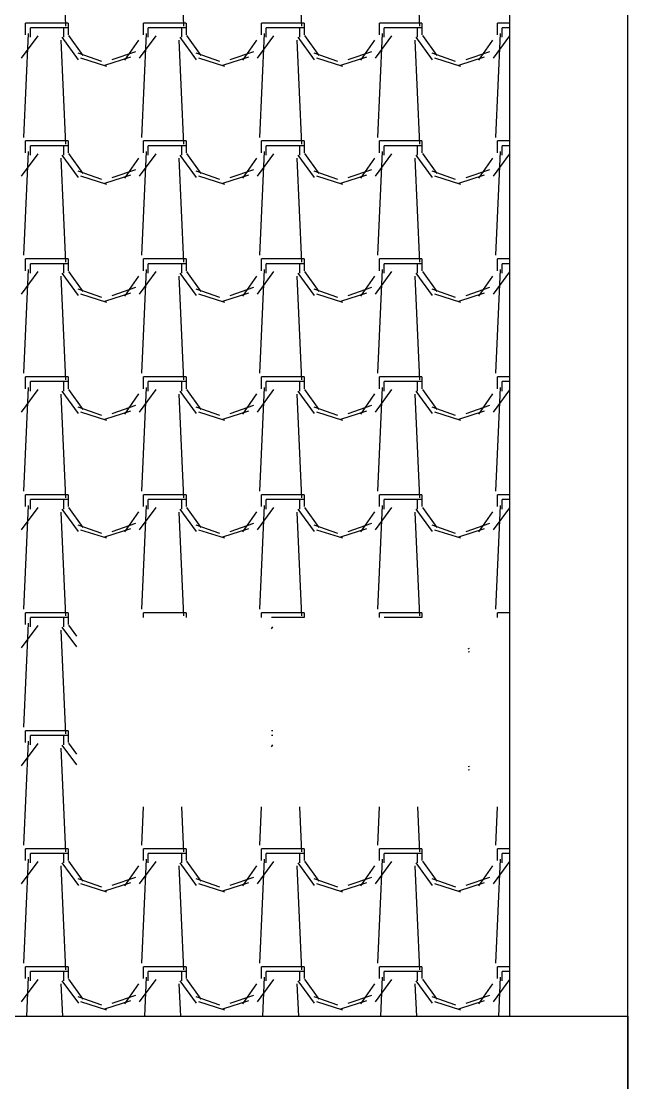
# Model space of a CAD drawing. Header units: millimetres. Extents: x 3923 to 4007, y 744 to 863.
# Drawn here: x 3939.781 to 3941.093, y 846.507 to 848.803 of the extents above; entities that cross this region are included whole.
import ezdxf

# ---------------------------------------------------------------- set-up
doc = ezdxf.new("R2010")
doc.units = ezdxf.units.MM
doc.layers.add('-HIDRO', color=8, linetype='Continuous')

msp = doc.modelspace()

# ---------------------------------------------------------------- linework, layer by layer
at = {"layer": '-HIDRO'}
for p, q in [((3940.838, 846.6512), (3940.838, 854.816)), ((3941.0931, 842.3136), (3941.0931, 854.816))]:
    msp.add_line(p, q, dxfattribs=at)
at = {"layer": '-HIDRO', "linetype": 'Continuous'}
for p, q in [((3939.8672, 849.0172), (3939.8774, 848.7926)), ((3940.1224, 849.0172), (3940.1326, 848.7926)), ((3940.3775, 849.0172), (3940.3877, 848.7926)), ((3940.6327, 849.0172), (3940.6429, 848.7926)), ((3939.8725, 848.7993), (3939.7908, 848.7993)), ((3939.7908, 848.7738), (3939.7908, 848.7993)), ((3939.8827, 848.7993), (3939.8725, 848.7993)), ((3939.8827, 848.7993), (3939.8827, 848.7738)), ((3940.1276, 848.7993), (3940.046, 848.7993)), ((3940.046, 848.7738), (3940.046, 848.7993)), ((3940.1378, 848.7993), (3940.1276, 848.7993)), ((3940.1378, 848.7993), (3940.1378, 848.7738)), ((3940.3828, 848.7993), (3940.3011, 848.7993)), ((3940.3011, 848.7738), (3940.3011, 848.7993)), ((3940.393, 848.7993), (3940.3828, 848.7993)), ((3940.393, 848.7993), (3940.393, 848.7738)), ((3940.6379, 848.7993), (3940.5563, 848.7993)), ((3940.5563, 848.7738), (3940.5563, 848.7993)), ((3940.6481, 848.7993), (3940.6379, 848.7993)), ((3940.6481, 848.7993), (3940.6481, 848.7738)), ((3940.838, 848.7993), (3940.8114, 848.7993)), ((3940.8114, 848.7738), (3940.8114, 848.7993)), ((3939.7966, 848.7766), (3939.7864, 848.5521)), ((3939.8725, 848.7891), (3939.801, 848.7891)), ((3939.801, 848.7687), (3939.801, 848.7891)), ((3939.8725, 848.7891), (3939.8725, 848.7687)), ((3939.8827, 848.7891), (3939.8725, 848.7891)), ((3939.8838, 848.7723), (3939.9144, 848.7289)), ((3940.0518, 848.7766), (3940.0416, 848.5521)), ((3940.1276, 848.7891), (3940.0562, 848.7891)), ((3940.0562, 848.7687), (3940.0562, 848.7891)), ((3940.1276, 848.7891), (3940.1276, 848.7687)), ((3940.1378, 848.7891), (3940.1276, 848.7891)), ((3940.139, 848.7723), (3940.1696, 848.7289)), ((3940.307, 848.7766), (3940.2967, 848.5521)), ((3940.3828, 848.7891), (3940.3113, 848.7891)), ((3940.3113, 848.7687), (3940.3113, 848.7891)), ((3940.3828, 848.7891), (3940.3828, 848.7687)), ((3940.393, 848.7891), (3940.3828, 848.7891)), ((3940.3941, 848.7723), (3940.4247, 848.7289)), ((3940.5621, 848.7766), (3940.5519, 848.5521)), ((3940.6379, 848.7891), (3940.5665, 848.7891)), ((3940.5665, 848.7687), (3940.5665, 848.7891)), ((3940.6379, 848.7891), (3940.6379, 848.7687)), ((3940.6481, 848.7891), (3940.6379, 848.7891)), ((3940.6493, 848.7723), (3940.6799, 848.7289)), ((3940.8173, 848.7766), (3940.8071, 848.5521)), ((3940.838, 848.7891), (3940.8216, 848.7891)), ((3940.8216, 848.7687), (3940.8216, 848.7891)), ((3939.7819, 848.7234), (3939.8177, 848.7719)), ((3939.8672, 848.762), (3939.8774, 848.5375)), ((3939.8691, 848.7685), (3939.9048, 848.72)), ((3940.0052, 848.719), (3940.0358, 848.7624)), ((3940.0371, 848.7234), (3940.0728, 848.7719)), ((3940.1224, 848.762), (3940.1326, 848.5375)), ((3940.1243, 848.7685), (3940.16, 848.72)), ((3940.2604, 848.719), (3940.291, 848.7624)), ((3940.2922, 848.7234), (3940.328, 848.7719)), ((3940.3775, 848.762), (3940.3877, 848.5375)), ((3940.3794, 848.7685), (3940.4151, 848.72)), ((3940.5155, 848.719), (3940.5461, 848.7624)), ((3940.5474, 848.7234), (3940.5831, 848.7719)), ((3940.6327, 848.762), (3940.6429, 848.5375)), ((3940.6346, 848.7685), (3940.6703, 848.72)), ((3940.7707, 848.719), (3940.8013, 848.7624)), ((3940.8025, 848.7234), (3940.838, 848.7715)), ((3939.9037, 848.7347), (3939.9547, 848.7168)), ((3939.962, 848.7083), (3940.0182, 848.7262)), ((3939.9781, 848.7202), (3940.0291, 848.7381)), ((3940.1588, 848.7347), (3940.2098, 848.7168)), ((3940.2172, 848.7083), (3940.2733, 848.7262)), ((3940.2332, 848.7202), (3940.2842, 848.7381)), ((3940.414, 848.7347), (3940.465, 848.7168)), ((3940.4723, 848.7083), (3940.5285, 848.7262)), ((3940.4884, 848.7202), (3940.5394, 848.7381)), ((3940.6691, 848.7347), (3940.7201, 848.7168)), ((3940.7275, 848.7083), (3940.7836, 848.7262)), ((3940.7435, 848.7202), (3940.7945, 848.7381)), ((3939.9096, 848.7239), (3939.9658, 848.7061)), ((3940.1648, 848.7239), (3940.2209, 848.7061)), ((3940.4199, 848.7239), (3940.4761, 848.7061)), ((3940.6751, 848.7239), (3940.7312, 848.7061)), ((3939.8725, 848.5442), (3939.7908, 848.5442)), ((3939.7908, 848.5187), (3939.7908, 848.5442)), ((3939.8827, 848.5442), (3939.8725, 848.5442)), ((3939.8827, 848.5442), (3939.8827, 848.5187)), ((3940.1276, 848.5442), (3940.046, 848.5442)), ((3940.046, 848.5187), (3940.046, 848.5442)), ((3940.1378, 848.5442), (3940.1276, 848.5442)), ((3940.1378, 848.5442), (3940.1378, 848.5187)), ((3940.3828, 848.5442), (3940.3011, 848.5442)), ((3940.3011, 848.5187), (3940.3011, 848.5442)), ((3940.393, 848.5442), (3940.3828, 848.5442)), ((3940.393, 848.5442), (3940.393, 848.5187)), ((3940.6379, 848.5442), (3940.5563, 848.5442)), ((3940.5563, 848.5187), (3940.5563, 848.5442)), ((3940.6481, 848.5442), (3940.6379, 848.5442)), ((3940.6481, 848.5442), (3940.6481, 848.5187)), ((3940.838, 848.5442), (3940.8114, 848.5442)), ((3940.8114, 848.5187), (3940.8114, 848.5442)), ((3939.7966, 848.5215), (3939.7864, 848.2969)), ((3939.8725, 848.534), (3939.801, 848.534)), ((3939.801, 848.5136), (3939.801, 848.534)), ((3939.8725, 848.534), (3939.8725, 848.5136)), ((3939.8827, 848.534), (3939.8725, 848.534)), ((3940.0518, 848.5215), (3940.0416, 848.2969)), ((3940.1276, 848.534), (3940.0562, 848.534)), ((3940.0562, 848.5136), (3940.0562, 848.534)), ((3940.1276, 848.534), (3940.1276, 848.5136)), ((3940.1378, 848.534), (3940.1276, 848.534)), ((3940.307, 848.5215), (3940.2967, 848.2969)), ((3940.3828, 848.534), (3940.3113, 848.534)), ((3940.3113, 848.5136), (3940.3113, 848.534)), ((3940.3828, 848.534), (3940.3828, 848.5136)), ((3940.393, 848.534), (3940.3828, 848.534)), ((3940.5621, 848.5215), (3940.5519, 848.2969)), ((3940.6379, 848.534), (3940.5665, 848.534)), ((3940.5665, 848.5136), (3940.5665, 848.534)), ((3940.6379, 848.534), (3940.6379, 848.5136)), ((3940.6481, 848.534), (3940.6379, 848.534)), ((3940.8173, 848.5215), (3940.8071, 848.2969)), ((3940.838, 848.534), (3940.8216, 848.534)), ((3940.8216, 848.5136), (3940.8216, 848.534)), ((3939.7819, 848.4682), (3939.8177, 848.5167)), ((3939.8672, 848.5069), (3939.8774, 848.2823)), ((3939.8691, 848.5134), (3939.9048, 848.4649)), ((3939.8838, 848.5172), (3939.9144, 848.4738)), ((3940.0052, 848.4639), (3940.0358, 848.5073)), ((3940.0371, 848.4682), (3940.0728, 848.5167)), ((3940.1224, 848.5069), (3940.1326, 848.2823)), ((3940.1243, 848.5134), (3940.16, 848.4649)), ((3940.139, 848.5172), (3940.1696, 848.4738)), ((3940.2604, 848.4639), (3940.291, 848.5073)), ((3940.2922, 848.4682), (3940.328, 848.5167)), ((3940.3775, 848.5069), (3940.3877, 848.2823)), ((3940.3794, 848.5134), (3940.4151, 848.4649)), ((3940.3941, 848.5172), (3940.4247, 848.4738)), ((3940.5155, 848.4639), (3940.5461, 848.5073)), ((3940.5474, 848.4682), (3940.5831, 848.5167)), ((3940.6327, 848.5069), (3940.6429, 848.2823)), ((3940.6346, 848.5134), (3940.6703, 848.4649)), ((3940.6493, 848.5172), (3940.6799, 848.4738)), ((3940.7707, 848.4639), (3940.8013, 848.5073)), ((3940.8025, 848.4682), (3940.838, 848.5164)), ((3939.9037, 848.4795), (3939.9547, 848.4617)), ((3939.978, 848.465), (3940.0291, 848.4829)), ((3940.1588, 848.4795), (3940.2098, 848.4617)), ((3940.2332, 848.465), (3940.2842, 848.4829)), ((3940.414, 848.4795), (3940.465, 848.4617)), ((3940.4883, 848.465), (3940.5394, 848.4829)), ((3940.6691, 848.4795), (3940.7201, 848.4617)), ((3940.7435, 848.465), (3940.7945, 848.4829)), ((3939.9096, 848.4688), (3939.9658, 848.4509)), ((3939.962, 848.4532), (3940.0182, 848.471)), ((3940.1648, 848.4688), (3940.2209, 848.4509)), ((3940.2172, 848.4532), (3940.2733, 848.471)), ((3940.4199, 848.4688), (3940.4761, 848.4509)), ((3940.4723, 848.4532), (3940.5285, 848.471)), ((3940.6751, 848.4688), (3940.7312, 848.4509)), ((3940.7275, 848.4532), (3940.7836, 848.471)), ((3939.8725, 848.289), (3939.7908, 848.289)), ((3939.7908, 848.2635), (3939.7908, 848.289)), ((3939.8725, 848.2788), (3939.801, 848.2788)), ((3939.801, 848.2584), (3939.801, 848.2788)), ((3939.8827, 848.289), (3939.8725, 848.289)), ((3939.8725, 848.2788), (3939.8725, 848.2584)), ((3939.8827, 848.2788), (3939.8725, 848.2788)), ((3939.8827, 848.289), (3939.8827, 848.2635)), ((3940.1276, 848.289), (3940.046, 848.289)), ((3940.046, 848.2635), (3940.046, 848.289)), ((3940.1276, 848.2788), (3940.0562, 848.2788)), ((3940.0562, 848.2584), (3940.0562, 848.2788)), ((3940.1378, 848.289), (3940.1276, 848.289)), ((3940.1276, 848.2788), (3940.1276, 848.2584)), ((3940.1378, 848.2788), (3940.1276, 848.2788)), ((3940.1378, 848.289), (3940.1378, 848.2635)), ((3940.3828, 848.289), (3940.3011, 848.289)), ((3940.3011, 848.2635), (3940.3011, 848.289)), ((3940.3828, 848.2788), (3940.3113, 848.2788)), ((3940.3113, 848.2584), (3940.3113, 848.2788)), ((3940.393, 848.289), (3940.3828, 848.289)), ((3940.3828, 848.2788), (3940.3828, 848.2584)), ((3940.393, 848.2788), (3940.3828, 848.2788)), ((3940.393, 848.289), (3940.393, 848.2635)), ((3940.6379, 848.289), (3940.5563, 848.289)), ((3940.5563, 848.2635), (3940.5563, 848.289)), ((3940.6379, 848.2788), (3940.5665, 848.2788)), ((3940.5665, 848.2584), (3940.5665, 848.2788)), ((3940.6481, 848.289), (3940.6379, 848.289)), ((3940.6379, 848.2788), (3940.6379, 848.2584)), ((3940.6481, 848.2788), (3940.6379, 848.2788)), ((3940.6481, 848.289), (3940.6481, 848.2635)), ((3940.838, 848.289), (3940.8114, 848.289)), ((3940.8114, 848.2635), (3940.8114, 848.289)), ((3940.838, 848.2788), (3940.8216, 848.2788)), ((3940.8216, 848.2584), (3940.8216, 848.2788)), ((3939.7819, 848.2131), (3939.8177, 848.2616)), ((3939.7966, 848.2663), (3939.7864, 848.0418)), ((3939.8672, 848.2517), (3939.8774, 848.0272)), ((3939.8691, 848.2582), (3939.9048, 848.2097)), ((3939.8838, 848.262), (3939.9144, 848.2186)), ((3940.0052, 848.2087), (3940.0358, 848.2521)), ((3940.0371, 848.2131), (3940.0728, 848.2616)), ((3940.0518, 848.2663), (3940.0416, 848.0418)), ((3940.1224, 848.2517), (3940.1326, 848.0272)), ((3940.1243, 848.2582), (3940.16, 848.2097)), ((3940.139, 848.262), (3940.1696, 848.2186)), ((3940.2604, 848.2087), (3940.291, 848.2521)), ((3940.2922, 848.2131), (3940.328, 848.2616)), ((3940.307, 848.2663), (3940.2967, 848.0418)), ((3940.3775, 848.2517), (3940.3877, 848.0272)), ((3940.3794, 848.2582), (3940.4151, 848.2097)), ((3940.3941, 848.262), (3940.4247, 848.2186)), ((3940.5155, 848.2087), (3940.5461, 848.2521)), ((3940.5474, 848.2131), (3940.5831, 848.2616)), ((3940.5621, 848.2663), (3940.5519, 848.0418)), ((3940.6327, 848.2517), (3940.6429, 848.0272)), ((3940.6346, 848.2582), (3940.6703, 848.2097)), ((3940.6493, 848.262), (3940.6799, 848.2186)), ((3940.7707, 848.2087), (3940.8013, 848.2521)), ((3940.8025, 848.2131), (3940.838, 848.2612)), ((3940.8173, 848.2663), (3940.8071, 848.0418)), ((3939.9037, 848.2244), (3939.9547, 848.2065)), ((3939.978, 848.2099), (3940.0291, 848.2278)), ((3940.1588, 848.2244), (3940.2098, 848.2065)), ((3940.2332, 848.2099), (3940.2842, 848.2278)), ((3940.414, 848.2244), (3940.465, 848.2065)), ((3940.4883, 848.2099), (3940.5394, 848.2278)), ((3940.6691, 848.2244), (3940.7201, 848.2065)), ((3940.7435, 848.2099), (3940.7945, 848.2278)), ((3939.9096, 848.2136), (3939.9658, 848.1958)), ((3939.962, 848.198), (3940.0182, 848.2159)), ((3940.1648, 848.2136), (3940.2209, 848.1958)), ((3940.2172, 848.198), (3940.2733, 848.2159)), ((3940.4199, 848.2136), (3940.4761, 848.1958)), ((3940.4723, 848.198), (3940.5285, 848.2159)), ((3940.6751, 848.2136), (3940.7312, 848.1958)), ((3940.7275, 848.198), (3940.7836, 848.2159)), ((3939.8725, 848.0339), (3939.7908, 848.0339)), ((3939.7908, 848.0084), (3939.7908, 848.0339)), ((3939.8725, 848.0237), (3939.801, 848.0237)), ((3939.801, 848.0033), (3939.801, 848.0237)), ((3939.8827, 848.0339), (3939.8725, 848.0339)), ((3939.8725, 848.0237), (3939.8725, 848.0033)), ((3939.8827, 848.0237), (3939.8725, 848.0237)), ((3939.8827, 848.0339), (3939.8827, 848.0084)), ((3940.1276, 848.0339), (3940.046, 848.0339)), ((3940.046, 848.0084), (3940.046, 848.0339)), ((3940.1276, 848.0237), (3940.0562, 848.0237)), ((3940.0562, 848.0033), (3940.0562, 848.0237)), ((3940.1378, 848.0339), (3940.1276, 848.0339)), ((3940.1276, 848.0237), (3940.1276, 848.0033)), ((3940.1378, 848.0237), (3940.1276, 848.0237)), ((3940.1378, 848.0339), (3940.1378, 848.0084)), ((3940.3828, 848.0339), (3940.3011, 848.0339)), ((3940.3011, 848.0084), (3940.3011, 848.0339)), ((3940.3828, 848.0237), (3940.3113, 848.0237)), ((3940.3113, 848.0033), (3940.3113, 848.0237)), ((3940.393, 848.0339), (3940.3828, 848.0339)), ((3940.3828, 848.0237), (3940.3828, 848.0033)), ((3940.393, 848.0237), (3940.3828, 848.0237)), ((3940.393, 848.0339), (3940.393, 848.0084)), ((3940.6379, 848.0339), (3940.5563, 848.0339)), ((3940.5563, 848.0084), (3940.5563, 848.0339)), ((3940.6379, 848.0237), (3940.5665, 848.0237)), ((3940.5665, 848.0033), (3940.5665, 848.0237)), ((3940.6481, 848.0339), (3940.6379, 848.0339)), ((3940.6379, 848.0237), (3940.6379, 848.0033)), ((3940.6481, 848.0237), (3940.6379, 848.0237)), ((3940.6481, 848.0339), (3940.6481, 848.0084)), ((3940.838, 848.0339), (3940.8114, 848.0339)), ((3940.8114, 848.0084), (3940.8114, 848.0339)), ((3940.838, 848.0237), (3940.8216, 848.0237)), ((3940.8216, 848.0033), (3940.8216, 848.0237)), ((3939.7819, 847.9579), (3939.8177, 848.0064)), ((3939.7966, 848.0112), (3939.7864, 847.7866)), ((3939.8672, 847.9966), (3939.8774, 847.772)), ((3939.8691, 848.0031), (3939.9048, 847.9546)), ((3939.8838, 848.0069), (3939.9144, 847.9635)), ((3940.0052, 847.9536), (3940.0358, 847.997)), ((3940.0371, 847.9579), (3940.0728, 848.0064)), ((3940.0518, 848.0112), (3940.0416, 847.7866)), ((3940.1224, 847.9966), (3940.1326, 847.772)), ((3940.1243, 848.0031), (3940.16, 847.9546)), ((3940.139, 848.0069), (3940.1696, 847.9635)), ((3940.2604, 847.9536), (3940.291, 847.997)), ((3940.2922, 847.9579), (3940.328, 848.0064)), ((3940.307, 848.0112), (3940.2967, 847.7866)), ((3940.3775, 847.9966), (3940.3877, 847.772)), ((3940.3794, 848.0031), (3940.4151, 847.9546)), ((3940.3941, 848.0069), (3940.4247, 847.9635)), ((3940.5155, 847.9536), (3940.5461, 847.997)), ((3940.5474, 847.9579), (3940.5831, 848.0064)), ((3940.5621, 848.0112), (3940.5519, 847.7866)), ((3940.6327, 847.9966), (3940.6429, 847.772)), ((3940.6346, 848.0031), (3940.6703, 847.9546)), ((3940.6493, 848.0069), (3940.6799, 847.9635)), ((3940.7707, 847.9536), (3940.8013, 847.997)), ((3940.8025, 847.9579), (3940.838, 848.0061)), ((3940.8173, 848.0112), (3940.8071, 847.7866)), ((3939.9037, 847.9692), (3939.9547, 847.9514)), ((3939.978, 847.9547), (3940.0291, 847.9726)), ((3940.1588, 847.9692), (3940.2098, 847.9514)), ((3940.2332, 847.9547), (3940.2842, 847.9726)), ((3940.414, 847.9692), (3940.465, 847.9514)), ((3940.4883, 847.9547), (3940.5394, 847.9726)), ((3940.6691, 847.9692), (3940.7201, 847.9514)), ((3940.7435, 847.9547), (3940.7945, 847.9726)), ((3939.9096, 847.9585), (3939.9658, 847.9406)), ((3939.962, 847.9428), (3940.0182, 847.9607)), ((3940.1648, 847.9585), (3940.2209, 847.9406)), ((3940.2172, 847.9428), (3940.2733, 847.9607)), ((3940.4199, 847.9585), (3940.4761, 847.9406)), ((3940.4723, 847.9428), (3940.5285, 847.9607)), ((3940.6751, 847.9585), (3940.7312, 847.9406)), ((3940.7275, 847.9428), (3940.7836, 847.9607)), ((3939.8725, 847.7787), (3939.7908, 847.7787)), ((3939.7908, 847.7532), (3939.7908, 847.7787)), ((3939.8725, 847.7685), (3939.801, 847.7685)), ((3939.801, 847.7481), (3939.801, 847.7685)), ((3939.8827, 847.7787), (3939.8725, 847.7787)), ((3939.8725, 847.7685), (3939.8725, 847.7481)), ((3939.8827, 847.7685), (3939.8725, 847.7685)), ((3939.8827, 847.7787), (3939.8827, 847.7532)), ((3940.1276, 847.7787), (3940.046, 847.7787)), ((3940.046, 847.7532), (3940.046, 847.7787)), ((3940.1276, 847.7685), (3940.0562, 847.7685)), ((3940.0562, 847.7481), (3940.0562, 847.7685)), ((3940.1378, 847.7787), (3940.1276, 847.7787)), ((3940.1276, 847.7685), (3940.1276, 847.7481)), ((3940.1378, 847.7685), (3940.1276, 847.7685)), ((3940.1378, 847.7787), (3940.1378, 847.7532)), ((3940.3828, 847.7787), (3940.3011, 847.7787)), ((3940.3011, 847.7532), (3940.3011, 847.7787)), ((3940.3828, 847.7685), (3940.3113, 847.7685)), ((3940.3113, 847.7481), (3940.3113, 847.7685)), ((3940.393, 847.7787), (3940.3828, 847.7787)), ((3940.3828, 847.7685), (3940.3828, 847.7481)), ((3940.393, 847.7685), (3940.3828, 847.7685)), ((3940.393, 847.7787), (3940.393, 847.7532)), ((3940.6379, 847.7787), (3940.5563, 847.7787)), ((3940.5563, 847.7532), (3940.5563, 847.7787)), ((3940.6379, 847.7685), (3940.5665, 847.7685)), ((3940.5665, 847.7481), (3940.5665, 847.7685)), ((3940.6481, 847.7787), (3940.6379, 847.7787)), ((3940.6379, 847.7685), (3940.6379, 847.7481)), ((3940.6481, 847.7685), (3940.6379, 847.7685)), ((3940.6481, 847.7787), (3940.6481, 847.7532)), ((3940.838, 847.7787), (3940.8114, 847.7787)), ((3940.8114, 847.7532), (3940.8114, 847.7787)), ((3940.838, 847.7685), (3940.8216, 847.7685)), ((3940.8216, 847.7481), (3940.8216, 847.7685)), ((3939.7819, 847.7028), (3939.8177, 847.7513)), ((3939.7966, 847.756), (3939.7864, 847.5315)), ((3939.8672, 847.7414), (3939.8774, 847.5169)), ((3939.8691, 847.7479), (3939.9048, 847.6994)), ((3939.8838, 847.7517), (3939.9144, 847.7084)), ((3940.0052, 847.6984), (3940.0358, 847.7418)), ((3940.0371, 847.7028), (3940.0728, 847.7513)), ((3940.0518, 847.756), (3940.0416, 847.5315)), ((3940.1224, 847.7414), (3940.1326, 847.5169)), ((3940.1243, 847.7479), (3940.16, 847.6994)), ((3940.139, 847.7517), (3940.1696, 847.7083)), ((3940.2604, 847.6984), (3940.291, 847.7418)), ((3940.2922, 847.7028), (3940.328, 847.7513)), ((3940.307, 847.756), (3940.2967, 847.5315)), ((3940.3775, 847.7414), (3940.3877, 847.5169)), ((3940.3794, 847.7479), (3940.4151, 847.6994)), ((3940.3941, 847.7517), (3940.4247, 847.7083)), ((3940.5155, 847.6984), (3940.5461, 847.7418)), ((3940.5474, 847.7028), (3940.5831, 847.7513)), ((3940.5621, 847.756), (3940.5519, 847.5315)), ((3940.6327, 847.7414), (3940.6429, 847.5169)), ((3940.6346, 847.7479), (3940.6703, 847.6994)), ((3940.6493, 847.7517), (3940.6799, 847.7083)), ((3940.7707, 847.6984), (3940.8013, 847.7418)), ((3940.8025, 847.7028), (3940.838, 847.7509)), ((3940.8173, 847.756), (3940.8071, 847.5315)), ((3939.978, 847.6996), (3940.0291, 847.7174)), ((3940.2332, 847.6996), (3940.2842, 847.7174)), ((3940.4883, 847.6996), (3940.5394, 847.7174)), ((3940.7435, 847.6996), (3940.7945, 847.7174)), ((3939.9037, 847.7141), (3939.9547, 847.6962)), ((3939.9096, 847.7033), (3939.9658, 847.6855)), ((3939.962, 847.6877), (3940.0182, 847.7056)), ((3940.1588, 847.7141), (3940.2098, 847.6962)), ((3940.1648, 847.7033), (3940.2209, 847.6855)), ((3940.2172, 847.6877), (3940.2733, 847.7056)), ((3940.414, 847.7141), (3940.465, 847.6962)), ((3940.4199, 847.7033), (3940.4761, 847.6855)), ((3940.4723, 847.6877), (3940.5285, 847.7056)), ((3940.6691, 847.7141), (3940.7201, 847.6962)), ((3940.6751, 847.7033), (3940.7312, 847.6855)), ((3940.7275, 847.6877), (3940.7836, 847.7056)), ((3939.8725, 847.5236), (3939.7908, 847.5236)), ((3939.7908, 847.4981), (3939.7908, 847.5236)), ((3939.8725, 847.5134), (3939.801, 847.5134)), ((3939.801, 847.493), (3939.801, 847.5134)), ((3939.8827, 847.5236), (3939.8725, 847.5236)), ((3939.8725, 847.5134), (3939.8725, 847.493)), ((3939.8827, 847.5134), (3939.8725, 847.5134)), ((3939.8827, 847.5236), (3939.8827, 847.4981)), ((3940.1276, 847.5236), (3940.046, 847.5236)), ((3940.046, 847.5134), (3940.046, 847.5236)), ((3940.1378, 847.5236), (3940.1276, 847.5236)), ((3940.1378, 847.5236), (3940.1378, 847.5134)), ((3940.3828, 847.5236), (3940.3011, 847.5236)), ((3940.3011, 847.5134), (3940.3011, 847.5236)), ((3940.3828, 847.5134), (3940.3226, 847.5134)), ((3940.393, 847.5236), (3940.3828, 847.5236)), ((3940.3828, 847.5134), (3940.3828, 847.5133)), ((3940.393, 847.5134), (3940.3828, 847.5134)), ((3940.393, 847.5236), (3940.393, 847.5133)), ((3940.6379, 847.5236), (3940.5563, 847.5236)), ((3940.5563, 847.5133), (3940.5563, 847.5236)), ((3940.6379, 847.5134), (3940.5665, 847.5134)), ((3940.5665, 847.5133), (3940.5665, 847.5134)), ((3940.6481, 847.5236), (3940.6379, 847.5236)), ((3940.6379, 847.5134), (3940.6379, 847.5133)), ((3940.6481, 847.5134), (3940.6379, 847.5134)), ((3940.6481, 847.5236), (3940.6481, 847.5133)), ((3940.838, 847.5236), (3940.8114, 847.5236)), ((3940.8114, 847.5134), (3940.8114, 847.5236)), ((3939.7819, 847.4476), (3939.8177, 847.4961)), ((3939.7966, 847.5009), (3939.7864, 847.2763)), ((3939.8672, 847.4863), (3939.8774, 847.2617)), ((3939.8691, 847.4928), (3939.9006, 847.4501)), ((3939.8838, 847.4966), (3939.9006, 847.4728)), ((3940.3226, 847.4888), (3940.3258, 847.4932)), ((3940.7478, 847.4459), (3940.7511, 847.4471)), ((3940.7478, 847.439), (3940.7511, 847.4401)), ((3939.8725, 847.2684), (3939.7908, 847.2684)), ((3939.7908, 847.2429), (3939.7908, 847.2684)), ((3939.8725, 847.2582), (3939.801, 847.2582)), ((3939.801, 847.2378), (3939.801, 847.2582)), ((3939.8827, 847.2684), (3939.8725, 847.2684)), ((3939.8725, 847.2582), (3939.8725, 847.2378)), ((3939.8827, 847.2582), (3939.8725, 847.2582)), ((3939.8827, 847.2684), (3939.8827, 847.2429)), ((3940.3258, 847.2684), (3940.3226, 847.2684)), ((3940.3258, 847.2582), (3940.3226, 847.2582)), ((3939.7819, 847.1925), (3939.8177, 847.241)), ((3939.7966, 847.2457), (3939.7864, 847.0212)), ((3939.8691, 847.2376), (3939.9006, 847.1949)), ((3939.8838, 847.2414), (3939.9006, 847.2176)), ((3940.3226, 847.2336), (3940.3258, 847.2381)), ((3939.8672, 847.2311), (3939.8774, 847.0066)), ((3940.7478, 847.1908), (3940.7511, 847.1919)), ((3940.7478, 847.1839), (3940.7511, 847.1849)), ((3940.0453, 847.1038), (3940.0416, 847.0212)), ((3940.1282, 847.1038), (3940.1326, 847.0066)), ((3940.3005, 847.1038), (3940.2967, 847.0212)), ((3940.3833, 847.1037), (3940.3877, 847.0066)), ((3940.5556, 847.1037), (3940.5519, 847.0212)), ((3940.6385, 847.1037), (3940.6429, 847.0066)), ((3940.8108, 847.1038), (3940.8071, 847.0212)), ((3939.8725, 847.0133), (3939.7908, 847.0133)), ((3939.7908, 846.9878), (3939.7908, 847.0133)), ((3939.8827, 847.0133), (3939.8725, 847.0133)), ((3939.8827, 847.0133), (3939.8827, 846.9878)), ((3940.1276, 847.0133), (3940.046, 847.0133)), ((3940.046, 846.9878), (3940.046, 847.0133)), ((3940.1378, 847.0133), (3940.1276, 847.0133)), ((3940.1378, 847.0133), (3940.1378, 846.9878)), ((3940.3828, 847.0133), (3940.3011, 847.0133)), ((3940.3011, 846.9878), (3940.3011, 847.0133)), ((3940.393, 847.0133), (3940.3828, 847.0133)), ((3940.393, 847.0133), (3940.393, 846.9878)), ((3940.6379, 847.0133), (3940.5563, 847.0133)), ((3940.5563, 846.9878), (3940.5563, 847.0133)), ((3940.6481, 847.0133), (3940.6379, 847.0133)), ((3940.6481, 847.0133), (3940.6481, 846.9878)), ((3940.838, 847.0133), (3940.8114, 847.0133)), ((3940.8114, 846.9878), (3940.8114, 847.0133)), ((3939.7819, 846.9373), (3939.8177, 846.9858)), ((3939.7966, 846.9906), (3939.7864, 846.766)), ((3939.8725, 847.0031), (3939.801, 847.0031)), ((3939.801, 846.9827), (3939.801, 847.0031)), ((3939.8691, 846.9825), (3939.9049, 846.934)), ((3939.8725, 847.0031), (3939.8725, 846.9827)), ((3939.8827, 847.0031), (3939.8725, 847.0031)), ((3939.8838, 846.9863), (3939.9144, 846.9429)), ((3940.0371, 846.9373), (3940.0728, 846.9858)), ((3940.0518, 846.9906), (3940.0416, 846.766)), ((3940.1276, 847.0031), (3940.0562, 847.0031)), ((3940.0562, 846.9827), (3940.0562, 847.0031)), ((3940.1243, 846.9825), (3940.16, 846.934)), ((3940.1276, 847.0031), (3940.1276, 846.9827)), ((3940.1378, 847.0031), (3940.1276, 847.0031)), ((3940.1389, 846.9863), (3940.1696, 846.9429)), ((3940.2922, 846.9373), (3940.328, 846.9858)), ((3940.307, 846.9906), (3940.2967, 846.766)), ((3940.3828, 847.0031), (3940.3113, 847.0031)), ((3940.3113, 846.9827), (3940.3113, 847.0031)), ((3940.3794, 846.9825), (3940.4151, 846.934)), ((3940.3828, 847.0031), (3940.3828, 846.9827)), ((3940.393, 847.0031), (3940.3828, 847.0031)), ((3940.3941, 846.9863), (3940.4247, 846.9429)), ((3940.5474, 846.9373), (3940.5831, 846.9858)), ((3940.5621, 846.9906), (3940.5519, 846.766)), ((3940.6379, 847.0031), (3940.5665, 847.0031)), ((3940.5665, 846.9827), (3940.5665, 847.0031)), ((3940.6346, 846.9825), (3940.6703, 846.934)), ((3940.6379, 847.0031), (3940.6379, 846.9827)), ((3940.6481, 847.0031), (3940.6379, 847.0031)), ((3940.6493, 846.9863), (3940.6799, 846.9429)), ((3940.8025, 846.9373), (3940.838, 846.9855)), ((3940.8173, 846.9906), (3940.8071, 846.766)), ((3940.838, 847.0031), (3940.8216, 847.0031)), ((3940.8216, 846.9827), (3940.8216, 847.0031)), ((3939.8672, 846.976), (3939.8774, 846.7514)), ((3940.0052, 846.933), (3940.0358, 846.9764)), ((3940.1224, 846.976), (3940.1326, 846.7514)), ((3940.2604, 846.933), (3940.291, 846.9764)), ((3940.3775, 846.976), (3940.3877, 846.7514)), ((3940.5155, 846.933), (3940.5461, 846.9764)), ((3940.6327, 846.976), (3940.6429, 846.7514)), ((3940.7707, 846.933), (3940.8013, 846.9764)), ((3939.9037, 846.9486), (3939.9547, 846.9308)), ((3939.9096, 846.9379), (3939.9658, 846.92)), ((3939.962, 846.9222), (3940.0182, 846.9401)), ((3939.978, 846.9341), (3940.0291, 846.952)), ((3940.1588, 846.9486), (3940.2099, 846.9308)), ((3940.1648, 846.9379), (3940.2209, 846.92)), ((3940.2172, 846.9222), (3940.2733, 846.9401)), ((3940.2332, 846.9341), (3940.2842, 846.952)), ((3940.414, 846.9486), (3940.465, 846.9308)), ((3940.4199, 846.9379), (3940.4761, 846.92)), ((3940.4723, 846.9222), (3940.5285, 846.9401)), ((3940.4883, 846.9341), (3940.5394, 846.952)), ((3940.6691, 846.9486), (3940.7202, 846.9308)), ((3940.6751, 846.9379), (3940.7312, 846.92)), ((3940.7275, 846.9222), (3940.7836, 846.9401)), ((3940.7435, 846.9341), (3940.7945, 846.952)), ((3939.8725, 846.7581), (3939.7908, 846.7581)), ((3939.7908, 846.7326), (3939.7908, 846.7581)), ((3939.8827, 846.7581), (3939.8725, 846.7581)), ((3939.8827, 846.7581), (3939.8827, 846.7326)), ((3940.1276, 846.7581), (3940.046, 846.7581)), ((3940.046, 846.7326), (3940.046, 846.7581)), ((3940.1378, 846.7581), (3940.1276, 846.7581)), ((3940.1378, 846.7581), (3940.1378, 846.7326)), ((3940.3828, 846.7581), (3940.3011, 846.7581)), ((3940.3011, 846.7326), (3940.3011, 846.7581)), ((3940.393, 846.7581), (3940.3828, 846.7581)), ((3940.393, 846.7581), (3940.393, 846.7326)), ((3940.6379, 846.7581), (3940.5563, 846.7581)), ((3940.5563, 846.7326), (3940.5563, 846.7581)), ((3940.6481, 846.7581), (3940.6379, 846.7581)), ((3940.6481, 846.7581), (3940.6481, 846.7326)), ((3940.838, 846.7581), (3940.8114, 846.7581)), ((3940.8114, 846.7326), (3940.8114, 846.7581)), ((3939.7819, 846.6822), (3939.8177, 846.7307)), ((3939.7966, 846.7354), (3939.7928, 846.6512)), ((3939.8725, 846.7479), (3939.801, 846.7479)), ((3939.801, 846.7275), (3939.801, 846.7479)), ((3939.8725, 846.7479), (3939.8725, 846.7275)), ((3939.8827, 846.7479), (3939.8725, 846.7479)), ((3939.8838, 846.7311), (3939.9144, 846.6878)), ((3940.0371, 846.6822), (3940.0728, 846.7307)), ((3940.0518, 846.7354), (3940.048, 846.6512)), ((3940.1276, 846.7479), (3940.0562, 846.7479)), ((3940.0562, 846.7275), (3940.0562, 846.7479)), ((3940.1276, 846.7479), (3940.1276, 846.7275)), ((3940.1378, 846.7479), (3940.1276, 846.7479)), ((3940.1389, 846.7311), (3940.1696, 846.6878)), ((3940.2922, 846.6822), (3940.3279, 846.7307)), ((3940.307, 846.7354), (3940.3031, 846.6512)), ((3940.3828, 846.7479), (3940.3113, 846.7479)), ((3940.3113, 846.7275), (3940.3113, 846.7479)), ((3940.3828, 846.7479), (3940.3828, 846.7275)), ((3940.393, 846.7479), (3940.3828, 846.7479)), ((3940.3941, 846.7311), (3940.4247, 846.6878)), ((3940.5474, 846.6822), (3940.5831, 846.7307)), ((3940.5621, 846.7354), (3940.5583, 846.6512)), ((3940.6379, 846.7479), (3940.5665, 846.7479)), ((3940.5665, 846.7275), (3940.5665, 846.7479)), ((3940.6379, 846.7479), (3940.6379, 846.7275)), ((3940.6481, 846.7479), (3940.6379, 846.7479)), ((3940.6493, 846.7311), (3940.6799, 846.6878)), ((3940.8025, 846.6822), (3940.838, 846.7303)), ((3940.8173, 846.7354), (3940.8134, 846.6512)), ((3940.838, 846.7479), (3940.8216, 846.7479)), ((3940.8216, 846.7275), (3940.8216, 846.7479)), ((3939.8672, 846.7208), (3939.8704, 846.6512)), ((3939.8691, 846.7273), (3939.9049, 846.6788)), ((3940.0052, 846.6778), (3940.0358, 846.7212)), ((3940.1224, 846.7208), (3940.1256, 846.6512)), ((3940.1243, 846.7273), (3940.16, 846.6788)), ((3940.2604, 846.6778), (3940.291, 846.7212)), ((3940.3775, 846.7208), (3940.3807, 846.6512)), ((3940.3794, 846.7273), (3940.4151, 846.6788)), ((3940.5155, 846.6778), (3940.5461, 846.7212)), ((3940.6327, 846.7208), (3940.6359, 846.6512)), ((3940.6346, 846.7273), (3940.6703, 846.6788)), ((3940.7707, 846.6778), (3940.8013, 846.7212)), ((3939.9037, 846.6935), (3939.9547, 846.6756)), ((3939.9096, 846.6827), (3939.9658, 846.6649)), ((3939.962, 846.6671), (3940.0182, 846.685)), ((3939.978, 846.679), (3940.0291, 846.6968)), ((3940.1588, 846.6935), (3940.2099, 846.6756)), ((3940.1648, 846.6827), (3940.2209, 846.6649)), ((3940.2172, 846.6671), (3940.2733, 846.685)), ((3940.2332, 846.679), (3940.2842, 846.6968)), ((3940.414, 846.6935), (3940.465, 846.6756)), ((3940.4199, 846.6827), (3940.4761, 846.6649)), ((3940.4723, 846.6671), (3940.5285, 846.685)), ((3940.4883, 846.679), (3940.5394, 846.6968)), ((3940.6691, 846.6935), (3940.7202, 846.6756)), ((3940.6751, 846.6827), (3940.7312, 846.6649)), ((3940.7275, 846.6671), (3940.7836, 846.685)), ((3940.7435, 846.679), (3940.7945, 846.6968))]:
    msp.add_line(p, q, dxfattribs=at)
at = {"layer": '-HIDRO'}
msp.add_lwpolyline([(3938.3715, 846.6512), (3941.0931, 846.6512), (3941.0931, 842.0585), (3938.3715, 842.0585)], close=True, dxfattribs=at)

doc.saveas('drawing.dxf')
